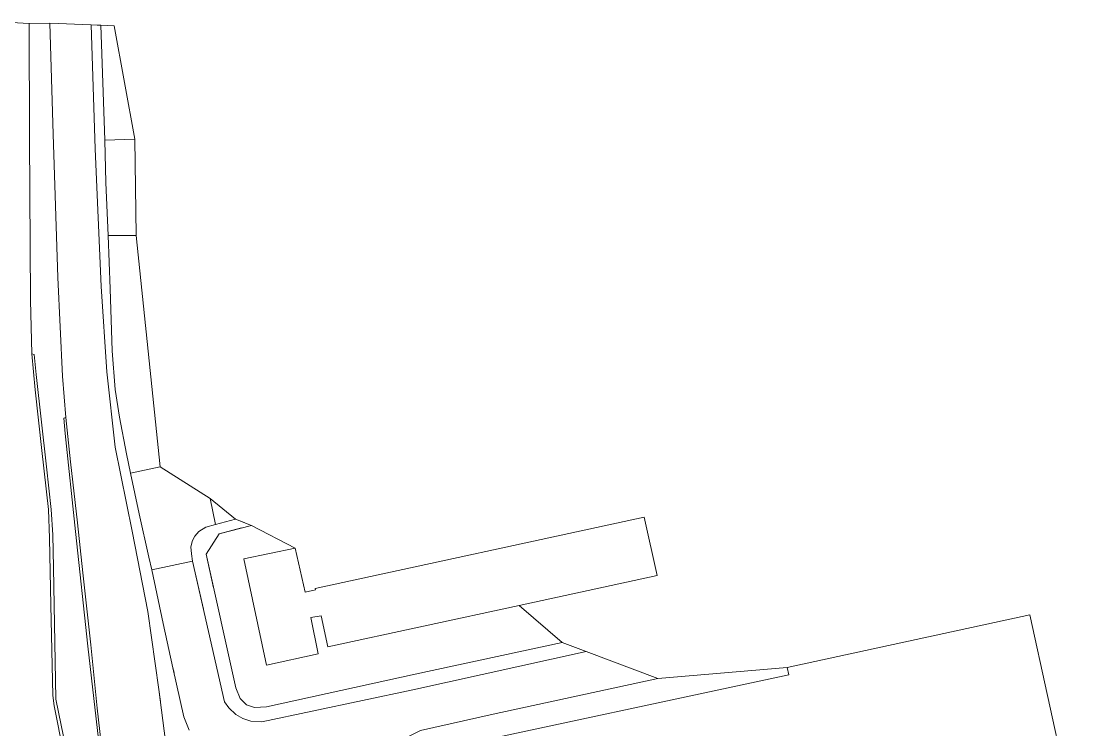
# Model space of a CAD drawing. Header units: metres. Extents: x 112942 to 118371, y 496117 to 499046.
# Drawn here: x 115475.6 to 115657.1, y 497613.3 to 497734.5 of the extents above; entities that cross this region are included whole.
import ezdxf

# ---------------------------------------------------------------- set-up
doc = ezdxf.new("R2010")
doc.units = ezdxf.units.M
doc.layers.add('B-WE-OG-TOPOKAART-G', color=253, linetype='Continuous', lineweight=18)

msp = doc.modelspace()

# ---------------------------------------------------------------- linework, layer by layer
at = {"layer": 'B-WE-OG-TOPOKAART-G', "elevation": -0.359}
msp.add_lwpolyline([(115522.454, 497644.317), (115524.139, 497636.787), (115525.908, 497637.189), (115525.856, 497637.408), (115582.125, 497649.631), (115584.346, 497639.679), (115560.739, 497634.549), (115528.041, 497627.443), (115526.916, 497632.754), (115525.109, 497632.479), (115526.415, 497626.274), (115517.556, 497624.328), (115513.682, 497642.488), (115522.454, 497644.317)], close=True, dxfattribs=at)
msp.add_lwpolyline([(115546.737, 497609.762), (115606.84, 497622.685), (115606.59, 497623.915), (115648.091, 497632.897), (115657.117, 497591.507)], dxfattribs=at)
at = {"layer": 'B-WE-OG-TOPOKAART-G'}
for points in [[(115469.887, 497734.478, 0.28), (115476.952, 497734.075, 0.535), (115477.048, 497714.528, 0.472), (115477.192, 497686.764, 0.458), (115477.408, 497677.577, 0.412), (115477.979, 497671.389, 0.446), (115479.136, 497661.056, 0.486), (115480.285, 497650.953, 0.478), (115480.476, 497646.021, 0.492), (115480.694, 497634.562, 0.412), (115481.024, 497619.141, 0.435), (115481.276, 497617.355, 0.435), (115484.485, 497601.019, 0.423)], [(115472.388, 497561.261, 0.155), (115472.47, 497568.502, 0.171), (115472.009, 497586.811, 0.196), (115471.358, 497602.911, 0.226), (115470.81, 497626.73, 0.266), (115470.174, 497669.904, 0.243), (115470.005, 497709.425, 0.32), (115469.887, 497734.478, 0.28), (115476.952, 497734.075, 0.535), (115477.048, 497714.528, 0.472), (115477.192, 497686.764, 0.458), (115477.408, 497677.577, 0.412), (115477.979, 497671.389, 0.446), (115479.136, 497661.056, 0.486), (115480.285, 497650.953, 0.478), (115480.476, 497646.021, 0.492), (115480.694, 497634.562, 0.412), (115481.024, 497619.141, 0.435), (115481.276, 497617.355, 0.435), (115484.485, 497601.019, 0.423), (115484.857, 497586.832, 0.411)], [(115485.043, 497601.268, 0.67), (115481.525, 497618.476, 0.67), (115481.124, 497641.046, 0.692), (115481.042, 497646.612, 0.692), (115480.723, 497650.936, 0.692), (115479.953, 497658.257, 0.718), (115478.17, 497674.019, 0.627), (115477.805, 497677.456, 0.412), (115477.408, 497677.577, 0.412), (115477.192, 497686.764, 0.458), (115477.048, 497714.528, 0.472), (115476.952, 497734.075, 0.535), (115480.506, 497734.156, 0.512), (115481.096, 497715.171, 0.512), (115481.885, 497690.611, 0.466), (115482.7, 497673.728, 0.512), (115483.267, 497666.7, 0.512), (115482.883, 497666.58, 0.561), (115483.107, 497663.947, 0.675), (115484.903, 497647.168, 0.664), (115487.027, 497627.569, 0.69), (115489.432, 497606.187, 0.638)], [(115485.289, 497587.758, 0.648), (115485.043, 497601.268, 0.67), (115481.525, 497618.476, 0.67), (115481.124, 497641.046, 0.692), (115481.042, 497646.612, 0.692), (115480.723, 497650.936, 0.692), (115479.953, 497658.257, 0.718), (115478.17, 497674.019, 0.627), (115477.805, 497677.456, 0.412), (115477.408, 497677.577, 0.412), (115477.192, 497686.764, 0.458), (115477.048, 497714.528, 0.472), (115476.952, 497734.075, 0.535), (115480.506, 497734.156, 0.512), (115481.096, 497715.171, 0.512), (115481.885, 497690.611, 0.466), (115482.7, 497673.728, 0.512), (115483.267, 497666.7, 0.512), (115482.883, 497666.58, 0.561), (115483.107, 497663.947, 0.675), (115484.903, 497647.168, 0.664), (115487.027, 497627.569, 0.69), (115489.432, 497606.187, 0.638), (115490.237, 497598.371, 0.65)], [(115490.314, 497601.933, 0.426), (115488.622, 497616.974, 0.463), (115487.501, 497627.807, 0.478), (115486.173, 497640.094, 0.506), (115485.214, 497648.669, 0.495), (115484.064, 497659.084, 0.515), (115483.267, 497666.7, 0.512), (115482.7, 497673.728, 0.512), (115481.885, 497690.611, 0.466), (115481.096, 497715.171, 0.512), (115480.506, 497734.156, 0.512), (115487.563, 497733.848, 0.333), (115488.278, 497712.663, 0.38), (115489.309, 497689.096, 0.337), (115490.269, 497674.49, 0.383), (115491.689, 497661.59, 0.377), (115494.599, 497647.241, 0.36), (115497.253, 497633.482, 0.343), (115499.168, 497620.16, 0.327), (115500.5, 497609.57, 0.35)], [(115490.606, 497599.161, 0.414), (115490.314, 497601.933, 0.426), (115488.622, 497616.974, 0.463), (115487.501, 497627.807, 0.478), (115486.173, 497640.094, 0.506), (115485.214, 497648.669, 0.495), (115484.064, 497659.084, 0.515), (115483.267, 497666.7, 0.512), (115482.7, 497673.728, 0.512), (115481.885, 497690.611, 0.466), (115481.096, 497715.171, 0.512), (115480.506, 497734.156, 0.512), (115487.563, 497733.848, 0.333), (115488.278, 497712.663, 0.38), (115489.309, 497689.096, 0.337), (115490.269, 497674.49, 0.383), (115491.689, 497661.59, 0.377), (115494.599, 497647.241, 0.36), (115497.253, 497633.482, 0.343), (115499.168, 497620.16, 0.327), (115499.429, 497618.083, 0.332)], [(115500.5, 497609.57, 0.35), (115499.168, 497620.16, 0.327), (115497.253, 497633.482, 0.343), (115494.599, 497647.241, 0.36), (115491.689, 497661.59, 0.377), (115490.269, 497674.49, 0.383), (115489.309, 497689.096, 0.337), (115488.278, 497712.663, 0.38), (115487.563, 497733.848, 0.333), (115488.626, 497733.811, 0.147), (115489.257, 497733.779, 0.12), (115489.917, 497714.124, 0.106), (115490.076, 497706.889, 0.14), (115490.464, 497697.825, 0.062), (115490.806, 497688.699, 0.056), (115491.155, 497678.076, 0.074), (115491.698, 497671.463, 0.082), (115492.403, 497666.768, 0.12), (115493.609, 497660.441, 0.132), (115494.327, 497657.179, 0.068), (115495.785, 497650.193, 0.164), (115497.41, 497642.794, 0.129), (115497.931, 497640.596, 0.047), (115499.904, 497631.417, 0.039), (115501.566, 497623.838, 0.015), (115503.444, 497615.462, 0.03), (115504.311, 497613.169, 0.007)], [(115499.429, 497618.083, 0.332), (115499.168, 497620.16, 0.327), (115497.253, 497633.482, 0.343), (115494.599, 497647.241, 0.36), (115491.689, 497661.59, 0.377), (115490.269, 497674.49, 0.383), (115489.309, 497689.096, 0.337), (115488.278, 497712.663, 0.38), (115487.563, 497733.848, 0.333), (115488.626, 497733.811, 0.147), (115489.257, 497733.779, 0.12), (115489.917, 497714.124, 0.106), (115490.076, 497706.889, 0.14), (115490.464, 497697.825, 0.062), (115490.806, 497688.699, 0.056), (115491.155, 497678.076, 0.074), (115491.698, 497671.463, 0.082), (115492.403, 497666.768, 0.12), (115493.609, 497660.441, 0.132), (115494.327, 497657.179, 0.068), (115495.785, 497650.193, 0.164), (115497.41, 497642.794, 0.129), (115497.931, 497640.596, 0.047), (115499.904, 497631.417, 0.039), (115501.566, 497623.838, 0.015), (115501.744, 497623.046, 0.016)], [(115489.257, 497733.779, 0.12), (115491.535, 497733.709, -0.183), (115495.03, 497714.318, -0.028), (115489.917, 497714.124, 0.106), (115489.257, 497733.779, 0.12)], [(115489.257, 497733.779, 0.12), (115491.535, 497733.709, -0.183), (115495.03, 497714.318, -0.028), (115489.917, 497714.124, 0.106), (115489.257, 497733.779, 0.12)], [(115495.03, 497714.318, -0.028), (115495.258, 497697.832, 0.042), (115490.464, 497697.825, 0.062), (115490.076, 497706.889, 0.14), (115489.917, 497714.124, 0.106), (115495.03, 497714.318, -0.028)], [(115495.03, 497714.318, -0.028), (115495.258, 497697.832, 0.042), (115490.464, 497697.825, 0.062), (115490.076, 497706.889, 0.14), (115489.917, 497714.124, 0.106), (115495.03, 497714.318, -0.028)], [(115495.258, 497697.832, 0.042), (115499.347, 497658.23, 0.015), (115494.327, 497657.179, 0.068), (115493.609, 497660.441, 0.132), (115492.403, 497666.768, 0.12), (115491.698, 497671.463, 0.082), (115491.155, 497678.076, 0.074), (115490.806, 497688.699, 0.056), (115490.464, 497697.825, 0.062), (115495.258, 497697.832, 0.042)], [(115495.258, 497697.832, 0.042), (115499.347, 497658.23, 0.015), (115494.327, 497657.179, 0.068), (115493.609, 497660.441, 0.132), (115492.403, 497666.768, 0.12), (115491.698, 497671.463, 0.082), (115491.155, 497678.076, 0.074), (115490.806, 497688.699, 0.056), (115490.464, 497697.825, 0.062), (115495.258, 497697.832, 0.042)], [(115484.485, 497601.019, 0.423), (115481.276, 497617.355, 0.435), (115481.024, 497619.141, 0.435), (115480.694, 497634.562, 0.412), (115480.476, 497646.021, 0.492), (115480.285, 497650.953, 0.478), (115479.136, 497661.056, 0.486), (115477.979, 497671.389, 0.446), (115477.408, 497677.577, 0.412), (115477.805, 497677.456, 0.412), (115478.17, 497674.019, 0.627), (115479.953, 497658.257, 0.718), (115480.723, 497650.936, 0.692), (115481.042, 497646.612, 0.692), (115481.124, 497641.046, 0.692), (115481.525, 497618.476, 0.67), (115485.043, 497601.268, 0.67)], [(115484.857, 497586.832, 0.411), (115484.485, 497601.019, 0.423), (115481.276, 497617.355, 0.435), (115481.024, 497619.141, 0.435), (115480.694, 497634.562, 0.412), (115480.476, 497646.021, 0.492), (115480.285, 497650.953, 0.478), (115479.136, 497661.056, 0.486), (115477.979, 497671.389, 0.446), (115477.408, 497677.577, 0.412), (115477.805, 497677.456, 0.412), (115478.17, 497674.019, 0.627), (115479.953, 497658.257, 0.718), (115480.723, 497650.936, 0.692), (115481.042, 497646.612, 0.692), (115481.124, 497641.046, 0.692), (115481.525, 497618.476, 0.67), (115485.043, 497601.268, 0.67), (115485.289, 497587.758, 0.648)], [(115489.432, 497606.187, 0.638), (115487.027, 497627.569, 0.69), (115484.903, 497647.168, 0.664), (115483.107, 497663.947, 0.675), (115482.883, 497666.58, 0.561), (115483.267, 497666.7, 0.512), (115484.064, 497659.084, 0.515), (115485.214, 497648.669, 0.495), (115486.173, 497640.094, 0.506), (115487.501, 497627.807, 0.478), (115488.622, 497616.974, 0.463), (115490.314, 497601.933, 0.426)], [(115490.237, 497598.371, 0.65), (115489.432, 497606.187, 0.638), (115487.027, 497627.569, 0.69), (115484.903, 497647.168, 0.664), (115483.107, 497663.947, 0.675), (115482.883, 497666.58, 0.561), (115483.267, 497666.7, 0.512), (115484.064, 497659.084, 0.515), (115485.214, 497648.669, 0.495), (115486.173, 497640.094, 0.506), (115487.501, 497627.807, 0.478), (115488.622, 497616.974, 0.463), (115490.314, 497601.933, 0.426), (115490.606, 497599.161, 0.414)], [(115499.347, 497658.23, 0.015), (115507.935, 497652.815, -0.06), (115508.864, 497648.397, -0.086), (115507.2, 497647.898, -0.014), (115506.008, 497647.163, -0.031), (115505.306, 497646.356, 0.004), (115504.886, 497645.641, 0.004), (115504.637, 497644.558, 0.004), (115504.709, 497643.357, 0.004), (115504.924, 497642.134, -0.054), (115497.931, 497640.596, 0.047), (115497.41, 497642.794, 0.129), (115495.785, 497650.193, 0.164), (115494.327, 497657.179, 0.068), (115499.347, 497658.23, 0.015)], [(115499.347, 497658.23, 0.015), (115507.935, 497652.815, -0.06), (115508.864, 497648.397, -0.086), (115507.2, 497647.898, -0.014), (115506.008, 497647.163, -0.031), (115505.306, 497646.356, 0.004), (115504.886, 497645.641, 0.004), (115504.637, 497644.558, 0.004), (115504.709, 497643.357, 0.004), (115504.924, 497642.134, -0.054), (115497.931, 497640.596, 0.047), (115497.41, 497642.794, 0.129), (115495.785, 497650.193, 0.164), (115494.327, 497657.179, 0.068), (115499.347, 497658.23, 0.015)], [(115507.935, 497652.815, -0.06), (115512.239, 497649.266, -0.257), (115508.864, 497648.397, -0.086), (115507.935, 497652.815, -0.06)], [(115507.935, 497652.815, -0.06), (115512.239, 497649.266, -0.257), (115508.864, 497648.397, -0.086), (115507.935, 497652.815, -0.06)], [(115512.239, 497649.266, -0.257), (115514.969, 497648.236, -0.267), (115509.469, 497646.78, -0.095), (115507.227, 497643.316, -0.014), (115512.304, 497620.447, 0.077), (115513.027, 497618.583, 0.087), (115514.149, 497617.537, 0.067), (115515.53, 497617.07, 0.04), (115517.535, 497617.214, 0.007), (115542.951, 497622.766, -0.1), (115568.116, 497628.192, -0.113), (115572.184, 497626.658, -0.187), (115542.565, 497620.114, -0.167), (115516.733, 497614.648, -0.101), (115514.859, 497614.747, -0.086), (115513.508, 497615.213, -0.078), (115512.31, 497615.878, -0.078), (115511.135, 497617.01, -0.037), (115510.39, 497618.018, -0.014), (115504.924, 497642.134, -0.054), (115504.709, 497643.357, 0.004), (115504.637, 497644.558, 0.004), (115504.886, 497645.641, 0.004), (115505.306, 497646.356, 0.004), (115506.008, 497647.163, -0.031), (115507.2, 497647.898, -0.014), (115508.864, 497648.397, -0.086), (115512.239, 497649.266, -0.257)], [(115506.795, 497633.879, -0.04), (115504.924, 497642.134, -0.054), (115504.709, 497643.357, 0.004), (115504.637, 497644.558, 0.004), (115504.886, 497645.641, 0.004), (115505.306, 497646.356, 0.004), (115506.008, 497647.163, -0.031), (115507.2, 497647.898, -0.014), (115508.864, 497648.397, -0.086), (115512.239, 497649.266, -0.257)], [(115512.239, 497649.266, -0.257), (115513.711, 497648.711, -0.262)], [(115514.969, 497648.236, -0.267), (115522.454, 497644.317, -0.359), (115513.682, 497642.488, -0.359), (115517.556, 497624.328, -0.359), (115526.415, 497626.274, -0.359), (115525.109, 497632.479, -0.359), (115526.916, 497632.754, -0.359), (115528.041, 497627.443, -0.359), (115560.739, 497634.549, -0.359), (115568.116, 497628.192, -0.113), (115542.951, 497622.766, -0.1), (115517.535, 497617.214, 0.007), (115515.53, 497617.07, 0.04), (115514.149, 497617.537, 0.067), (115513.027, 497618.583, 0.087), (115512.304, 497620.447, 0.077), (115507.227, 497643.316, -0.014), (115509.469, 497646.78, -0.095), (115514.969, 497648.236, -0.267)], [(115508.507, 497637.55, 0.009), (115507.227, 497643.316, -0.014), (115509.469, 497646.78, -0.095), (115513.282, 497647.789, -0.214)], [(115513.282, 497647.789, -0.214), (115509.469, 497646.78, -0.095), (115507.227, 497643.316, -0.014), (115508.507, 497637.55, 0.009)], [(115504.311, 497613.169, 0.007), (115503.444, 497615.462, 0.03), (115501.566, 497623.838, 0.015), (115499.904, 497631.417, 0.039), (115497.931, 497640.596, 0.047), (115504.924, 497642.134, -0.054), (115510.39, 497618.018, -0.014), (115511.135, 497617.01, -0.037), (115512.31, 497615.878, -0.078), (115513.508, 497615.213, -0.078), (115514.859, 497614.747, -0.086)], [(115501.744, 497623.046, 0.016), (115501.566, 497623.838, 0.015), (115499.904, 497631.417, 0.039), (115497.931, 497640.596, 0.047), (115504.924, 497642.134, -0.054), (115506.795, 497633.879, -0.04)], [(115514.859, 497614.747, -0.086), (115516.733, 497614.648, -0.101), (115542.565, 497620.114, -0.167), (115572.184, 497626.658, -0.187), (115584.486, 497622.018, -0.217), (115556.309, 497615.922, -0.23), (115543.897, 497613.156, -0.266)], [(115534.938, 497599.663, -0.333), (115535.088, 497601.779, -0.333), (115535.497, 497603.793, -0.333), (115536.181, 497606.018, -0.333), (115537.381, 497608.264, -0.333), (115539.088, 497610.104, -0.333), (115541.253, 497611.825, -0.333), (115543.897, 497613.156, -0.266), (115556.309, 497615.922, -0.23), (115584.486, 497622.018, -0.217), (115606.59, 497623.915, -0.359), (115606.84, 497622.685, -0.359), (115546.737, 497609.762, -0.359), (115544.148, 497608.99, -0.359), (115542.366, 497607.942, -0.359), (115540.758, 497606.4, -0.359), (115539.643, 497604.647, -0.359), (115538.917, 497602.623, -0.359), (115538.665, 497600.472, -0.359), (115534.938, 497599.663, -0.333)]]:
    msp.add_polyline3d(points, dxfattribs=at)

doc.saveas('drawing.dxf')
